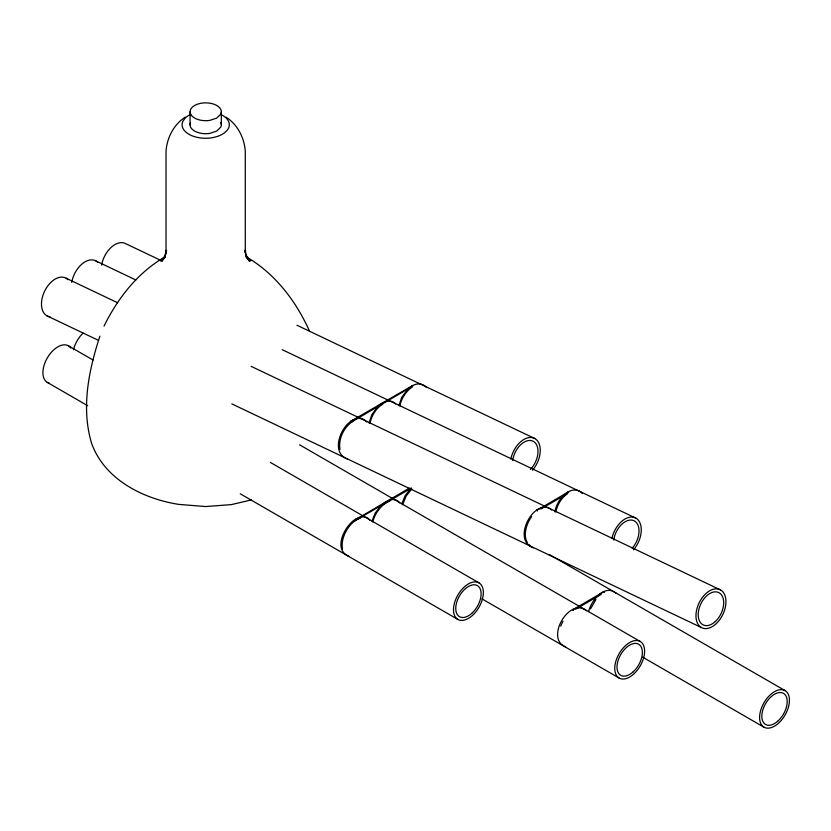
<?xml version="1.0" encoding="UTF-8"?>
<svg xmlns="http://www.w3.org/2000/svg" width="831" height="831" viewBox="0 0 831 831"><rect width="100%" height="100%" fill="white"/><g stroke="black" fill="none" stroke-linecap="round" stroke-linejoin="round"><path stroke-width="1.25" d="M190.07 124.858L190.081 111.863M221.316 124.889L221.337 111.884M351.056 421.099L351.7 421.909L412.675 386.155L412.072 385.875L351.056 421.099L351.7 421.909M536.805 510.359L567.999 492.149L568.695 492.731M369.026 422.948L371.883 414.627L377.627 406.785M370.055 423.187C371.592 415.448 376.163 408.208 382.852 403.939M398.89 405.705L401.737 397.395L407.491 389.542M399.919 405.944C401.248 398.257 406.546 390.632 412.54 386.758M554.817 511.782C556.396 503.815 561.102 496.356 567.999 491.952M555.846 512.021C557.258 505.092 561.018 498.392 566.752 494.165M371.976 520.964L375.29 512.893L382.083 504.448M372.776 522.003C374.895 512.956 382.011 503.69 390.196 500.885M401.84 503.721L405.154 495.65L411.22 487.974M402.63 504.76L406.079 496.18L411.781 488.919M588.628 611.564C590.945 600.855 605.041 583.185 616.322 593.448M409.392 488.077L356.146 519.333M342.486 549.042C340.731 540.088 345.738 528.942 352.946 522.46C353.258 521.619 358.597 519.749 356.146 518.824C344.803 524.984 332.41 549.883 348.916 556.261M572.725 609.829L603.94 591.63L604.355 592.534M573.4 610.473L572.798 609.622M99.886 336.202C88.678 370.397 80.919 408.322 91.711 443.65C104.768 479.56 143.067 498.797 178.758 504.386L205.662 506.557L231.423 504.604L251.367 499.898M560.665 626.138L563.003 621.266M590.529 608.894L595.91 599.567M104.052 326.095C117.68 298.308 137.614 272.776 164.663 257.039M531.591 516.622C526.47 523.769 522.886 534.935 527.301 542.487M164.86 257.122L161.837 261.339L165.182 255.003L166.584 250.349L165.203 256.395L166.023 248.853L166.034 150.962C167.104 137.551 173.804 124.484 185.282 117.14M165.089 256.706L160.508 260.903L165.14 257.402M352.344 420.361C340.159 427.041 330.551 453.103 347.587 459.055M352.988 421.172C343.92 427.113 338.175 438.664 339.972 449.467M378.334 405.995L382.208 403.118L386.384 401.383M408.198 388.763L412.072 385.875L412.103 386.405M538.135 509.195C525.95 515.874 516.342 541.937 533.377 547.889M383.07 503.731L388.95 500.335M356.561 519.728L411.106 488.296M540.836 509.019L567.531 493.604M575.623 609.185L601.208 594.414M536.857 510.13L537.325 511.023M356.146 518.824C360.301 516.238 366.668 515.635 369.805 520.092M356.748 519.687L360.332 518.129M412.238 385.802C416.643 383.112 423.052 383.018 426.376 387.443M352.521 420.278L356.52 418.627M568.165 491.879C572.569 489.189 578.978 489.095 582.302 493.521M538.311 509.112C542.29 506.796 548.263 506.1 551.545 509.964M390.155 499.846C393.603 498.995 397.519 499.805 399.669 502.848M387.661 401.28C390.508 400.771 393.717 401.602 395.618 403.887M357.797 418.523C361.121 417.837 364.549 419.312 366.658 421.919M565.579 646.871C544.835 638.873 569.173 596.731 586.457 610.692M161.006 260.487L125.845 243.743A21.118 13.203 -64.5 0 0 101.6 265.172M296.958 325.243L534.884 438.581M95.981 260.986L135.806 279.954M282.208 349.685L635.912 518.16M66.116 278.219L117.628 302.764M251.107 366.336L720.591 589.958A21.118 13.203 -64.5 0 1 716.073 623.811A21.118 13.203 -64.5 0 1 696.191 612.416A21.118 13.203 -64.5 0 1 720.591 589.958M530.23 545.79L528.745 544.378M46.848 315.77L98.359 340.305M231.828 403.876L701.312 627.498M246.662 257.039C275.331 273.835 296.324 301.456 309.662 331.496M549.239 554.454L785.077 690.613A21.118 12.195 -60 0 1 778.387 723.323A21.118 12.195 -60 0 1 760.095 712.769A21.118 12.195 -60 0 1 785.077 690.613M299.524 444.772L640.244 641.48A21.118 12.195 -60 0 1 633.554 674.19A21.118 12.195 -60 0 1 615.262 663.626A21.118 12.195 -60 0 1 640.244 641.48M642.675 657.165L763.959 727.187M68.381 345.8L93.062 360.052M270.324 462.389L478.988 582.863A21.118 12.195 -60 0 1 472.299 615.574A21.118 12.195 -60 0 1 454.006 605.01A21.118 12.195 -60 0 1 478.988 582.863M481.938 598.85L619.126 678.054M47.274 382.374L87.66 405.694M240.232 493.78L457.871 619.438M226.042 117.14C237.521 124.484 244.221 137.551 245.28 150.962L245.301 248.853L246.121 256.395L244.74 250.349L245.353 252.717M246.173 257.402L250.817 260.903L246.236 256.706M246.464 257.122L249.487 261.339L246.142 255.003M49.268 383.153A21.118 12.195 -60 0 1 47.741 357.205A21.118 12.195 -60 0 1 70.76 348.002M73.492 349.726A21.118 12.195 -60 0 1 83.079 333.106M510.836 458.972A21.118 13.203 -64.5 0 1 534.582 438.404A21.118 13.203 -64.5 0 1 532.515 470.221M512.706 460.478A17.95 11.229 -64.5 0 1 533.118 441.219A17.95 11.229 -64.5 0 1 530.375 469.422M611.876 538.561A21.118 13.203 -64.5 0 1 635.611 517.993A21.118 13.203 -64.5 0 1 633.544 549.8M71.736 282.415A21.118 13.203 -64.5 0 1 82.851 263.302A21.118 13.203 -64.5 0 1 97.829 262.409M613.735 540.067A17.95 11.229 -64.5 0 1 633.814 520.653A17.95 11.229 -64.5 0 1 632.162 548.211M50.14 316.829A21.118 13.203 -64.5 0 1 44.594 291.234A21.118 13.203 -64.5 0 1 67.965 279.652M220.662 114.356A23.611 13.483 0.1 0 1 228.442 128.431C224.962 134.258 218.065 136.658 211.718 137.832A23.611 13.483 0.1 0 1 182.82 121.409L185.126 118.137A23.611 13.483 0.1 0 1 190.694 114.356M220.828 122.573A15.633 8.923 0.1 0 1 220.745 127.195L216.611 131.132L209.682 133.417A15.633 8.923 0.1 0 1 190.559 122.552M220.766 114.19L216.631 118.137L209.692 120.412A15.633 8.923 0.1 0 1 190.133 112.497A15.633 8.923 0.1 0 1 207.199 102.899A15.633 8.923 0.1 0 1 220.766 114.19M471.717 613.403A17.95 10.367 -60 0 0 477.41 585.606A17.95 10.367 -60 0 0 456.177 604.428A17.95 10.367 -60 0 0 471.717 613.403M632.973 672.03A17.95 10.367 -60 0 0 638.665 644.222A17.95 10.367 -60 0 0 617.433 663.055A17.95 10.367 -60 0 0 632.973 672.03M777.806 721.163A17.95 10.367 -60 0 0 783.498 693.355A17.95 10.367 -60 0 0 762.256 712.188A17.95 10.367 -60 0 0 777.806 721.163M715.304 621.557A17.95 11.229 -64.5 0 0 719.137 592.773A17.95 11.229 -64.5 0 0 698.404 611.865A17.95 11.229 -64.5 0 0 715.304 621.557"/></g></svg>
